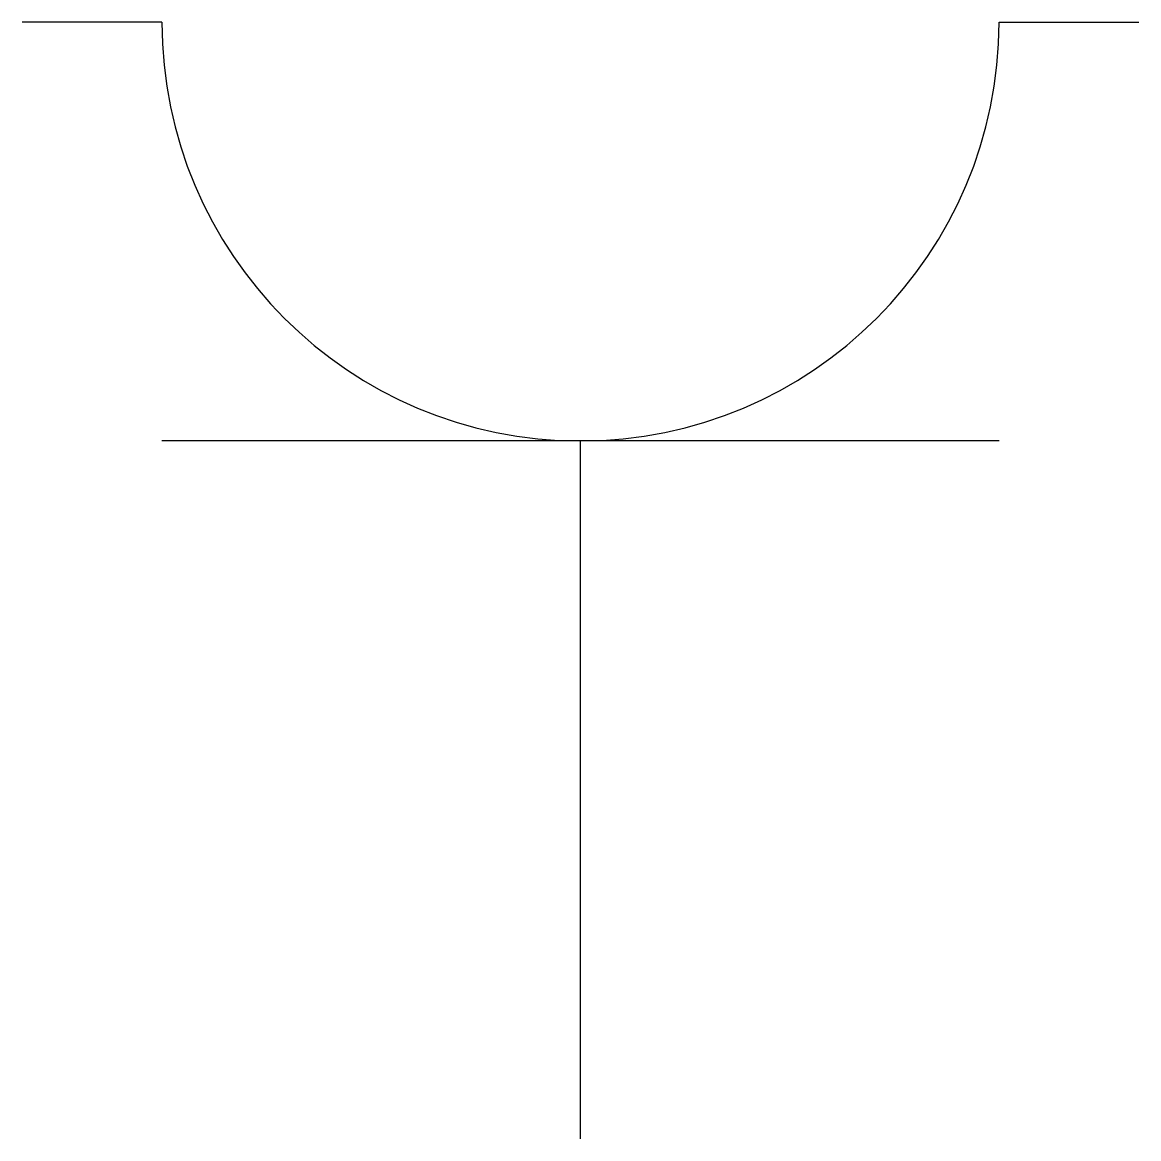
# Model space of a CAD drawing. Header units: millimetres. Extents: x -2.4 to 2.4, y 0 to 4.8.
import ezdxf

# ---------------------------------------------------------------- set-up
doc = ezdxf.new("R2010")
doc.units = ezdxf.units.MM

msp = doc.modelspace()

# ---------------------------------------------------------------- linework, layer by layer
at = {"transparency": 33554687}
for p, q in [((-1.8, 4.8), (-2.4, 4.8)), ((1.8, 4.8), (2.4, 4.8)), ((1.8, 3), (-1.8, 3)), ((0, 0), (0, 3))]:
    msp.add_line(p, q, dxfattribs=at)
msp.add_arc((0, 4.8), 1.8, 180, 0, dxfattribs=at)

doc.saveas('drawing.dxf')
